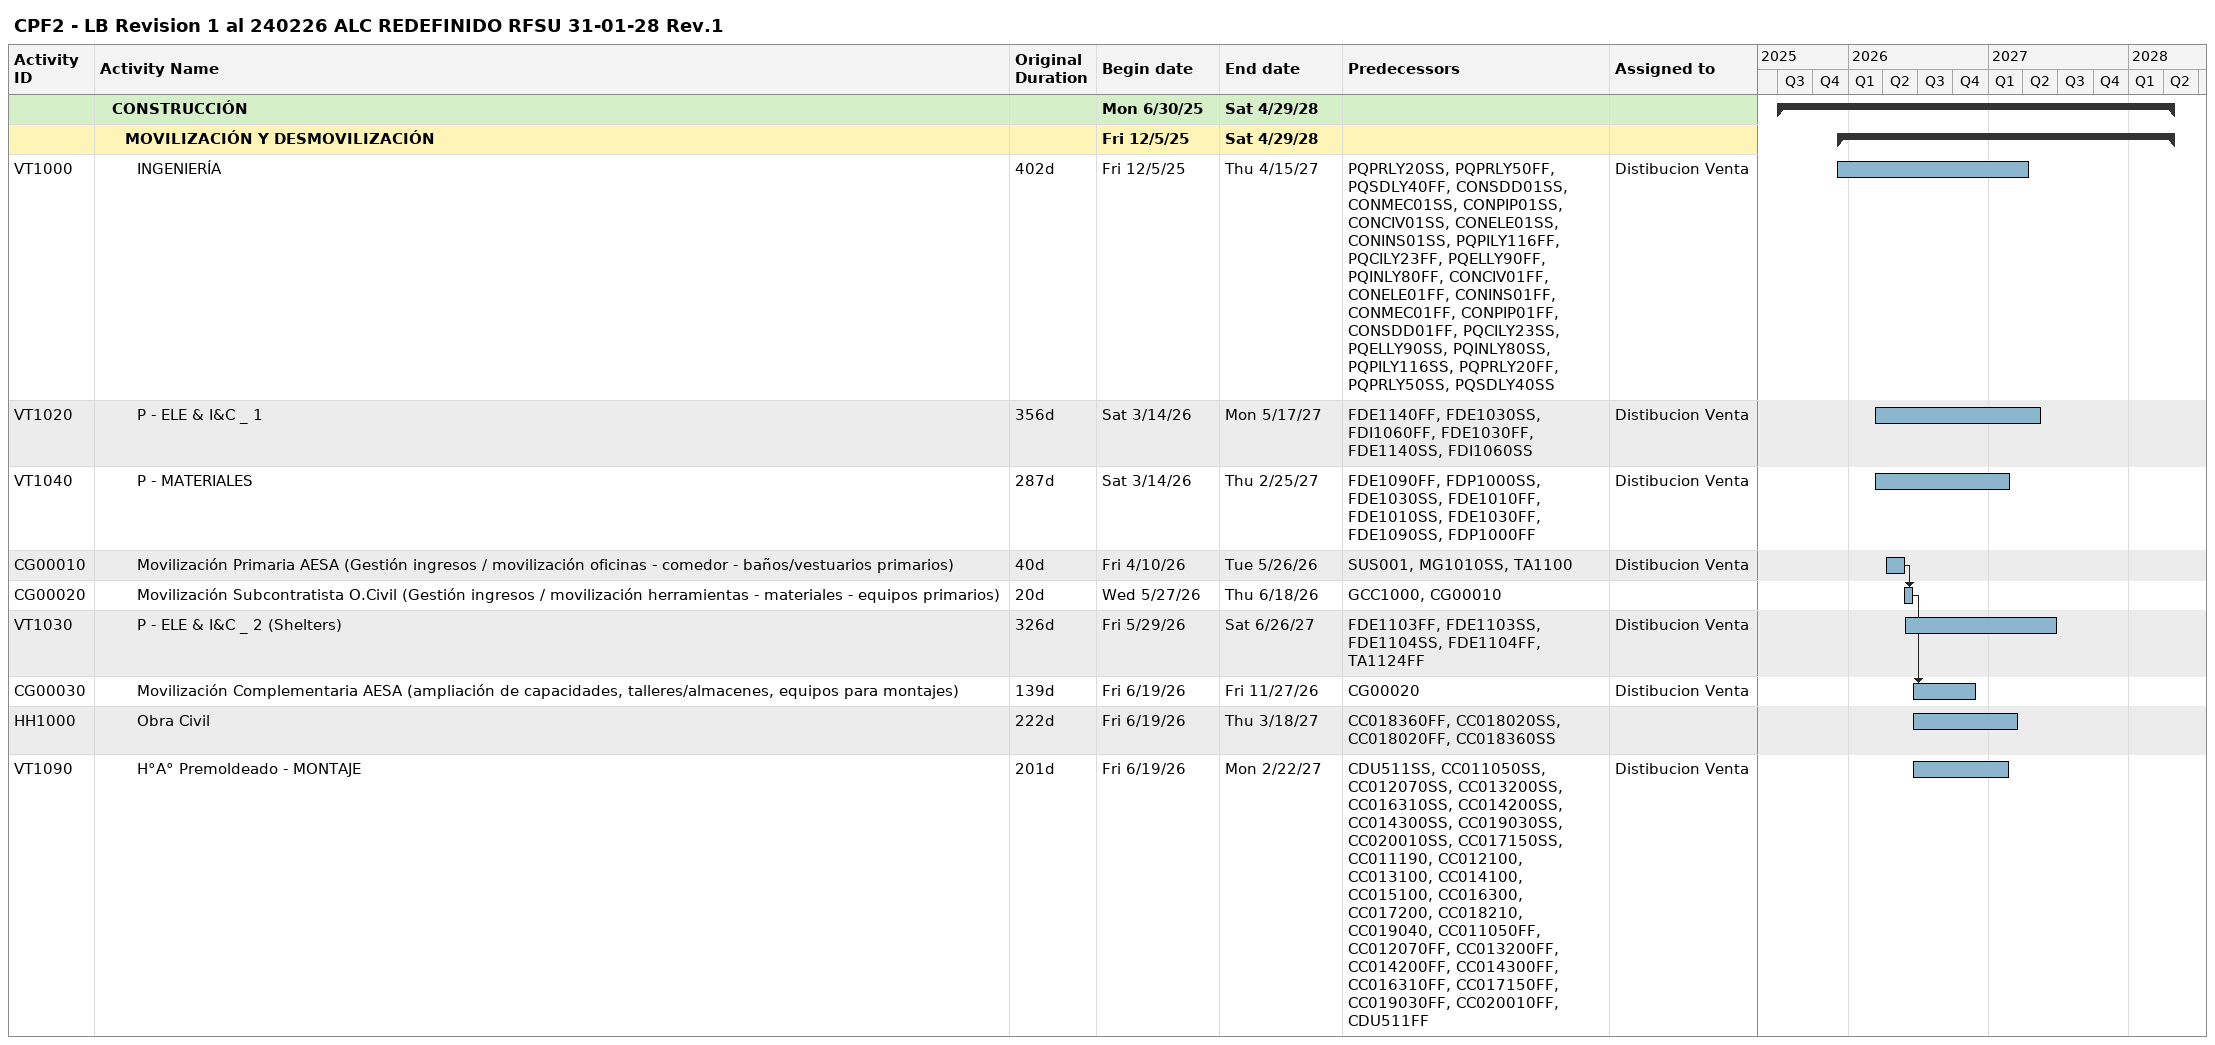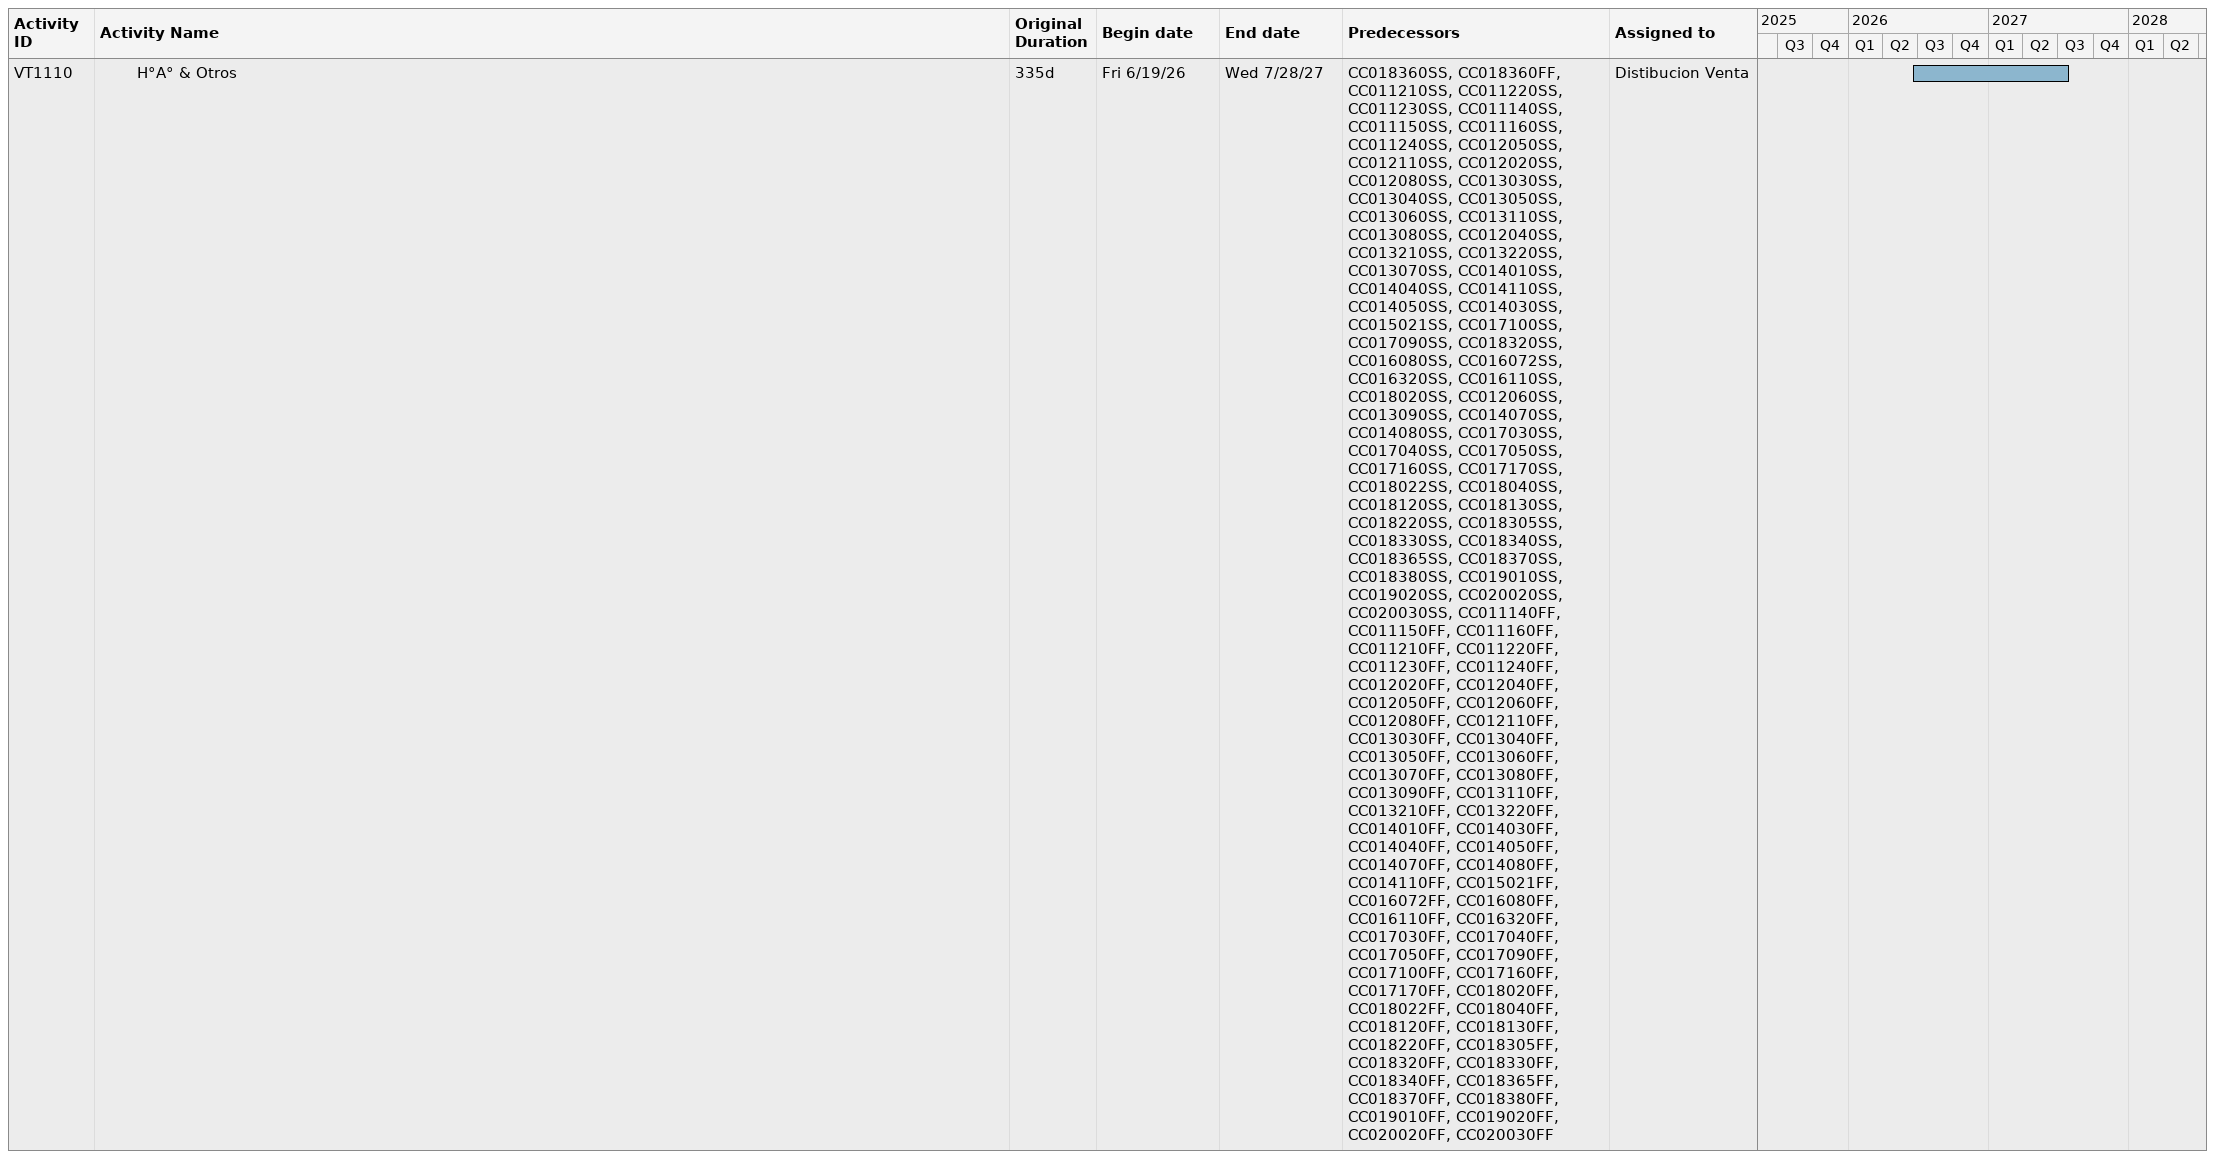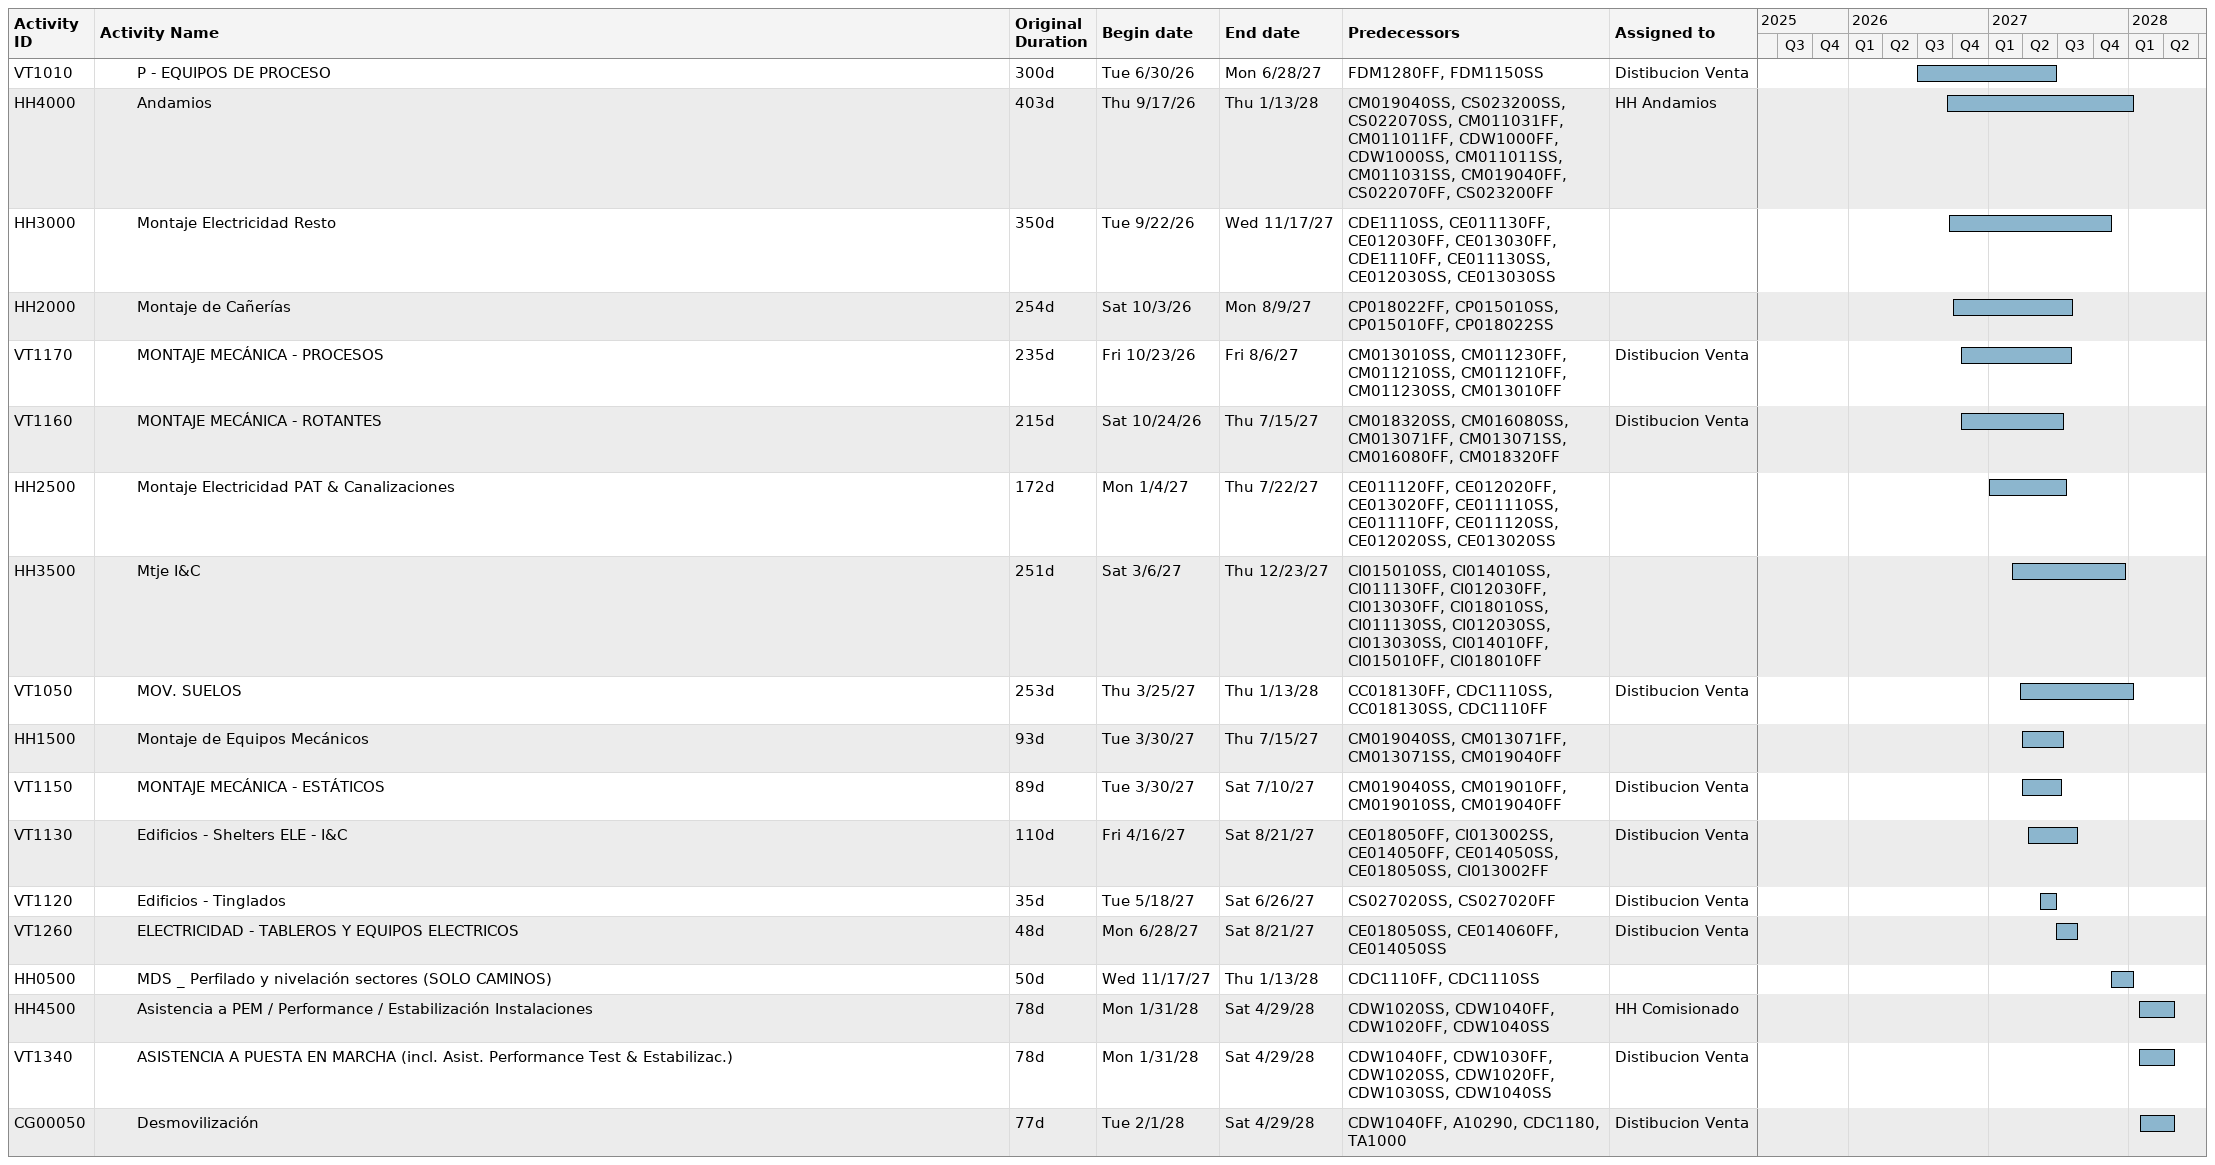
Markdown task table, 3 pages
CPF2 - LB Revision 1 al 240226 ALC REDEFINIDO RFSU 31-01-28 Rev.1

| ID | Level | Task | Original duration | Start | Finish | Predecessors | Resources |
|---|---|---|---|---|---|---|---|
|  | 2 | **CONSTRUCCIÓN** |  | 2025-06-30 | 2028-04-29 |  |  |
|  | 3 | **MOVILIZACIÓN Y DESMOVILIZACIÓN** |  | 2025-12-05 | 2028-04-29 |  |  |
| VT1000 | 4 | INGENIERÍA | 402d | 2025-12-05 | 2027-04-15 | PQPRLY20SS, PQPRLY50FF, PQSDLY40FF, CONSDD01SS, CONMEC01SS, CONPIP01SS, CONCIV01SS, CONELE01SS, CONINS01SS, PQPILY116FF, PQCILY23FF, PQELLY90FF, PQINLY80FF, CONCIV01FF, CONELE01FF, CONINS01FF, CONMEC01FF, CONPIP01FF, CONSDD01FF, PQCILY23SS, PQELLY90SS, PQINLY80SS, PQPILY116SS, PQPRLY20FF, PQPRLY50SS, PQSDLY40SS | Distibucion Venta |
| VT1020 | 4 | P - ELE & I&C _ 1 | 356d | 2026-03-14 | 2027-05-17 | FDE1140FF, FDE1030SS, FDI1060FF, FDE1030FF, FDE1140SS, FDI1060SS | Distibucion Venta |
| VT1040 | 4 | P - MATERIALES | 287d | 2026-03-14 | 2027-02-25 | FDE1090FF, FDP1000SS, FDE1030SS, FDE1010FF, FDE1010SS, FDE1030FF, FDE1090SS, FDP1000FF | Distibucion Venta |
| CG00010 | 4 | Movilización Primaria AESA (Gestión ingresos / movilización oficinas - comedor - baños/vestuarios primarios) | 40d | 2026-04-10 | 2026-05-26 | SUS001, MG1010SS, TA1100 | Distibucion Venta |
| CG00020 | 4 | Movilización Subcontratista O.Civil (Gestión ingresos / movilización herramientas - materiales - equipos primarios) | 20d | 2026-05-27 | 2026-06-18 | GCC1000, CG00010 |  |
| VT1030 | 4 | P - ELE & I&C _ 2 (Shelters) | 326d | 2026-05-29 | 2027-06-26 | FDE1103FF, FDE1103SS, FDE1104SS, FDE1104FF, TA1124FF | Distibucion Venta |
| CG00030 | 4 | Movilización Complementaria AESA (ampliación de capacidades, talleres/almacenes, equipos para montajes) | 139d | 2026-06-19 | 2026-11-27 | CG00020 | Distibucion Venta |
| HH1000 | 4 | Obra Civil | 222d | 2026-06-19 | 2027-03-18 | CC018360FF, CC018020SS, CC018020FF, CC018360SS |  |
| VT1090 | 4 | H°A° Premoldeado - MONTAJE | 201d | 2026-06-19 | 2027-02-22 | CDU511SS, CC011050SS, CC012070SS, CC013200SS, CC016310SS, CC014200SS, CC014300SS, CC019030SS, CC020010SS, CC017150SS, CC011190, CC012100, CC013100, CC014100, CC015100, CC016300, CC017200, CC018210, CC019040, CC011050FF, CC012070FF, CC013200FF, CC014200FF, CC014300FF, CC016310FF, CC017150FF, CC019030FF, CC020010FF, CDU511FF | Distibucion Venta |
| VT1110 | 4 | H°A° & Otros | 335d | 2026-06-19 | 2027-07-28 | CC018360SS, CC018360FF, CC011210SS, CC011220SS, CC011230SS, CC011140SS, CC011150SS, CC011160SS, CC011240SS, CC012050SS, CC012110SS, CC012020SS, CC012080SS, CC013030SS, CC013040SS, CC013050SS, CC013060SS, CC013110SS, CC013080SS, CC012040SS, CC013210SS, CC013220SS, CC013070SS, CC014010SS, CC014040SS, CC014110SS, CC014050SS, CC014030SS, CC015021SS, CC017100SS, CC017090SS, CC018320SS, CC016080SS, CC016072SS, CC016320SS, CC016110SS, CC018020SS, CC012060SS, CC013090SS, CC014070SS, CC014080SS, CC017030SS, CC017040SS, CC017050SS, CC017160SS, CC017170SS, CC018022SS, CC018040SS, CC018120SS, CC018130SS, CC018220SS, CC018305SS, CC018330SS, CC018340SS, CC018365SS, CC018370SS, CC018380SS, CC019010SS, CC019020SS, CC020020SS, CC020030SS, CC011140FF, CC011150FF, CC011160FF, CC011210FF, CC011220FF, CC011230FF, CC011240FF, CC012020FF, CC012040FF, CC012050FF, CC012060FF, CC012080FF, CC012110FF, CC013030FF, CC013040FF, CC013050FF, CC013060FF, CC013070FF, CC013080FF, CC013090FF, CC013110FF, CC013210FF, CC013220FF, CC014010FF, CC014030FF, CC014040FF, CC014050FF, CC014070FF, CC014080FF, CC014110FF, CC015021FF, CC016072FF, CC016080FF, CC016110FF, CC016320FF, CC017030FF, CC017040FF, CC017050FF, CC017090FF, CC017100FF, CC017160FF, CC017170FF, CC018020FF, CC018022FF, CC018040FF, CC018120FF, CC018130FF, CC018220FF, CC018305FF, CC018320FF, CC018330FF, CC018340FF, CC018365FF, CC018370FF, CC018380FF, CC019010FF, CC019020FF, CC020020FF, CC020030FF | Distibucion Venta |
| VT1010 | 4 | P - EQUIPOS DE PROCESO | 300d | 2026-06-30 | 2027-06-28 | FDM1280FF, FDM1150SS | Distibucion Venta |
| HH4000 | 4 | Andamios | 403d | 2026-09-17 | 2028-01-13 | CM019040SS, CS023200SS, CS022070SS, CM011031FF, CM011011FF, CDW1000FF, CDW1000SS, CM011011SS, CM011031SS, CM019040FF, CS022070FF, CS023200FF | HH Andamios |
| HH3000 | 4 | Montaje Electricidad Resto | 350d | 2026-09-22 | 2027-11-17 | CDE1110SS, CE011130FF, CE012030FF, CE013030FF, CDE1110FF, CE011130SS, CE012030SS, CE013030SS |  |
| HH2000 | 4 | Montaje de Cañerías | 254d | 2026-10-03 | 2027-08-09 | CP018022FF, CP015010SS, CP015010FF, CP018022SS |  |
| VT1170 | 4 | MONTAJE MECÁNICA - PROCESOS | 235d | 2026-10-23 | 2027-08-06 | CM013010SS, CM011230FF, CM011210SS, CM011210FF, CM011230SS, CM013010FF | Distibucion Venta |
| VT1160 | 4 | MONTAJE MECÁNICA - ROTANTES | 215d | 2026-10-24 | 2027-07-15 | CM018320SS, CM016080SS, CM013071FF, CM013071SS, CM016080FF, CM018320FF | Distibucion Venta |
| HH2500 | 4 | Montaje Electricidad PAT & Canalizaciones | 172d | 2027-01-04 | 2027-07-22 | CE011120FF, CE012020FF, CE013020FF, CE011110SS, CE011110FF, CE011120SS, CE012020SS, CE013020SS |  |
| HH3500 | 4 | Mtje I&C | 251d | 2027-03-06 | 2027-12-23 | CI015010SS, CI014010SS, CI011130FF, CI012030FF, CI013030FF, CI018010SS, CI011130SS, CI012030SS, CI013030SS, CI014010FF, CI015010FF, CI018010FF |  |
| VT1050 | 4 | MOV. SUELOS | 253d | 2027-03-25 | 2028-01-13 | CC018130FF, CDC1110SS, CC018130SS, CDC1110FF | Distibucion Venta |
| HH1500 | 4 | Montaje de Equipos Mecánicos | 93d | 2027-03-30 | 2027-07-15 | CM019040SS, CM013071FF, CM013071SS, CM019040FF |  |
| VT1150 | 4 | MONTAJE MECÁNICA - ESTÁTICOS | 89d | 2027-03-30 | 2027-07-10 | CM019040SS, CM019010FF, CM019010SS, CM019040FF | Distibucion Venta |
| VT1130 | 4 | Edificios - Shelters ELE - I&C | 110d | 2027-04-16 | 2027-08-21 | CE018050FF, CI013002SS, CE014050FF, CE014050SS, CE018050SS, CI013002FF | Distibucion Venta |
| VT1120 | 4 | Edificios - Tinglados | 35d | 2027-05-18 | 2027-06-26 | CS027020SS, CS027020FF | Distibucion Venta |
| VT1260 | 4 | ELECTRICIDAD - TABLEROS Y EQUIPOS ELECTRICOS | 48d | 2027-06-28 | 2027-08-21 | CE018050SS, CE014060FF, CE014050SS | Distibucion Venta |
| HH0500 | 4 | MDS _ Perfilado y nivelación sectores (SOLO CAMINOS) | 50d | 2027-11-17 | 2028-01-13 | CDC1110FF, CDC1110SS |  |
| HH4500 | 4 | Asistencia a PEM / Performance / Estabilización Instalaciones | 78d | 2028-01-31 | 2028-04-29 | CDW1020SS, CDW1040FF, CDW1020FF, CDW1040SS | HH Comisionado |
| VT1340 | 4 | ASISTENCIA A PUESTA EN MARCHA (incl. Asist. Performance Test & Estabilizac.) | 78d | 2028-01-31 | 2028-04-29 | CDW1040FF, CDW1030FF, CDW1020SS, CDW1020FF, CDW1030SS, CDW1040SS | Distibucion Venta |
| CG00050 | 4 | Desmovilización | 77d | 2028-02-01 | 2028-04-29 | CDW1040FF, A10290, CDC1180, TA1000 | Distibucion Venta |
